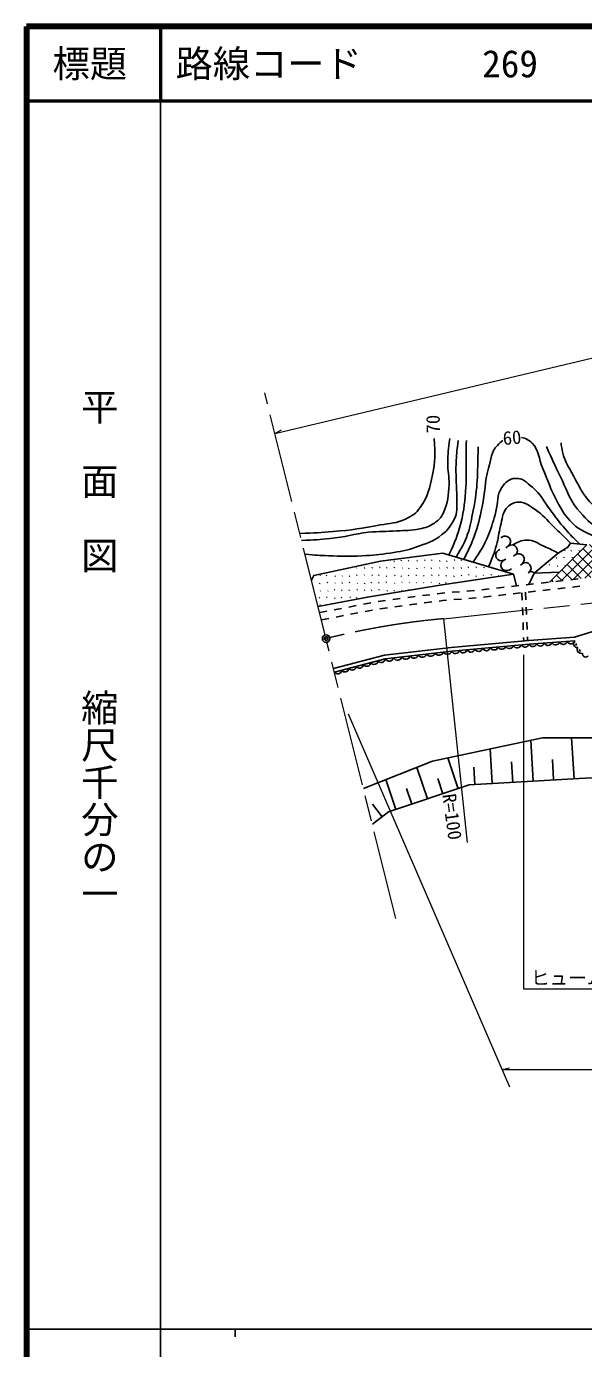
# Model space of a CAD drawing. Units: millimetres, scale not verified. Extents: x 40000 to 680000, y 20000 to 380000.
# Drawn here: x 40000 to 114736, y 202409 to 380000 of the extents above; entities that cross this region are included whole.
import ezdxf
from ezdxf.enums import TextEntityAlignment as Align

# ---------------------------------------------------------------- set-up
doc = ezdxf.new("R2010")
doc.units = ezdxf.units.MM
doc.header["$LTSCALE"] = 1000
doc.header["$PDMODE"] = 32
doc.header["$PDSIZE"] = 500
doc.linetypes.add('CHAIN', pattern=[18.5, 12, -1.5, 3.5, -1.5])
for name, color, linetype, lineweight in [('M-BGD', 7, 'Continuous', 25), ('M-BMK', 2, 'CHAIN', 13), ('M-BMK-SRVR', 3, 'Continuous', 25), ('M-STR-HTXT', 7, 'Continuous', 13), ('M-TTL', 2, 'Continuous', 140), ('M-TTL-BAND', 7, 'Continuous', 25), ('M-TTL-LINE', 7, 'Continuous', 50), ('M-TTL-TXT', 7, 'Continuous', 50)]:
    doc.layers.add(name, color=color, linetype=linetype, lineweight=lineweight)
doc.layers.add('M-OTRS', color=6, linetype='Continuous')
doc.styles.add('@ＭＳ ゴシック', font='')
doc.styles.add('ＭＳ ゴシック', font='')
doc.styles.get('@ＭＳ ゴシック').set_extended_font_data('@MS Gothic')
doc.styles.get('ＭＳ ゴシック').set_extended_font_data('MS Gothic')

msp = doc.modelspace()

# ---------------------------------------------------------------- hatches: boundary and pattern name
at = {"layer": 'M-BGD'}
h = msp.add_hatch(dxfattribs=at)
h.set_pattern_fill('USER', color=256, style=0, pattern_type=2)
h.set_pattern_definition([(45, (217178, 297838), (-707.107, 707.107), []), (135, (217178, 297838), (-707.107, -707.107), [])])
h.paths.add_polyline_path([(217178, 297838), (189068, 301984), (157444, 307550), (156734, 306998), (148917, 307274), (146491, 309627), (136572, 310769), (128352, 310790), (123083, 310711), (115168, 310387), (110182, 305362), (117749, 306215), (123473, 306649), (130224, 306767), (136660, 306530), (144398, 305504), (148622, 304872), (159400, 303017), (187169, 298123), (187083, 297631), (216421, 292338)])

# ---------------------------------------------------------------- linework, layer by layer
for p, q in [((103756, 311406), (103636, 311314)), ((103350, 309636), (103524, 309728)), ((104668, 310215), (104331, 309957)), ((105580, 309024), (105348, 308846)), ((110182, 305362), (115168, 310387)), ((112179, 309572), (112250, 309643)), ((113040, 309549), (113111, 309620)), ((114110, 309549), (114180, 309620)), ((83215, 307209), (83285, 307279)), ((84273, 307215), (84344, 307286)), ((85325, 307225), (85396, 307296)), ((86372, 307234), (86443, 307305)), ((87364, 307308), (87435, 307378)), ((88323, 307260), (88394, 307331)), ((88404, 308261), (88436, 308293)), ((89307, 308145), (89378, 308216)), ((89326, 307295), (89396, 307366)), ((90260, 308229), (90331, 308300)), ((90388, 307216), (90459, 307286)), ((91221, 308207), (91291, 308278)), ((91251, 307165), (91321, 307236)), ((92386, 308197), (92457, 308267)), ((93345, 307260), (93416, 307330)), ((93410, 308273), (93481, 308344)), ((94251, 307177), (94322, 307248)), ((94359, 308269), (94429, 308340)), ((95393, 307218), (95464, 307288)), ((95413, 308158), (95484, 308229)), ((96333, 308143), (96404, 308213)), ((96400, 307258), (96471, 307329)), ((97266, 307225), (97337, 307296)), ((97381, 308293), (97452, 308363)), ((98279, 307229), (98349, 307299)), ((98306, 308279), (98377, 308350)), ((99216, 307309), (99287, 307380)), ((100303, 307307), (100374, 307378)), ((101350, 307290), (101421, 307361)), ((102313, 307230), (102384, 307301)), ((104050, 308309), (104328, 308456)), ((106492, 307833), (106260, 307655)), ((110127, 307644), (110198, 307715)), ((111064, 308573), (111135, 308644)), ((111197, 307474), (111268, 307544)), ((112074, 308642), (112145, 308713)), ((112212, 307582), (112283, 307653)), ((113200, 308644), (113271, 308715)), ((79358, 306248), (79429, 306319)), ((80228, 306219), (80298, 306289)), ((81383, 306130), (81454, 306201)), ((82344, 306143), (82415, 306213)), ((83306, 306134), (83376, 306205)), ((84298, 306266), (84369, 306337)), ((85286, 306275), (85357, 306346)), ((86333, 306247), (86404, 306318)), ((87214, 306263), (87285, 306333)), ((88275, 306115), (88346, 306186)), ((89393, 306219), (89464, 306290)), ((90238, 306131), (90309, 306201)), ((91225, 306207), (91295, 306278)), ((92262, 306253), (92332, 306324)), ((92361, 307154), (92432, 307225)), ((93285, 306171), (93356, 306242)), ((94322, 306270), (94393, 306341)), ((95288, 306229), (95359, 306300)), ((96269, 306172), (96340, 306242)), ((97327, 306114), (97398, 306185)), ((98326, 306224), (98397, 306295)), ((99294, 306305), (99364, 306376)), ((100296, 306126), (100366, 306196)), ((101257, 306244), (101328, 306315)), ((102319, 306302), (102390, 306373)), ((103317, 306178), (103387, 306249)), ((104750, 306983), (105057, 307145)), ((105349, 306442), (105734, 304861)), ((107403, 306642), (107319, 306577)), ((108097, 306559), (107392, 305048)), ((110178, 306645), (110200, 306667)), ((111027, 305457), (112021, 305569)), ((113014, 305681), (114008, 305793)), ((79299, 305127), (79369, 305198)), ((79386, 304139), (79456, 304210)), ((80362, 305264), (80433, 305335)), ((80412, 304133), (80483, 304203)), ((81281, 304299), (81352, 304370)), ((81365, 305198), (81436, 305268)), ((82267, 304225), (82338, 304296)), ((82313, 305207), (82384, 305278)), ((83290, 304240), (83360, 304311)), ((83296, 305278), (83366, 305349)), ((84323, 304302), (84394, 304372)), ((84363, 305163), (84433, 305233)), ((85328, 304232), (85399, 304302)), ((85335, 305142), (85406, 305213)), ((86225, 305270), (86296, 305341)), ((86252, 304220), (86323, 304290)), ((87247, 305243), (87318, 305313)), ((87265, 304277), (87336, 304348)), ((88228, 305293), (88298, 305364)), ((88354, 304166), (88425, 304237)), ((89300, 304143), (89371, 304214)), ((89356, 305154), (89427, 305225)), ((90298, 304224), (90368, 304295)), ((90348, 305295), (90419, 305365)), ((91326, 304284), (91388, 304346)), ((91382, 305251), (91453, 305322)), ((92265, 305254), (92336, 305325)), ((93249, 305250), (93320, 305321)), ((94277, 305287), (94348, 305358)), ((95115, 303793), (95755, 303872)), ((95373, 305129), (95443, 305199)), ((95755, 303872), (96109, 303902)), ((96228, 305240), (96298, 305311)), ((97105, 303988), (98101, 304074)), ((97426, 305255), (97483, 305312)), ((99098, 304160), (100094, 304246)), ((101090, 304338), (102083, 304450)), ((103077, 304561), (104071, 304673)), ((103320, 303583), (104314, 303695)), ((105065, 304785), (106058, 304897)), ((105308, 303807), (106302, 303918)), ((106444, 303935), (106487, 302935)), ((106942, 303991), (106985, 302992)), ((107052, 305009), (108046, 305121)), ((107295, 304030), (108289, 304142)), ((109039, 305233), (110033, 305345)), ((109283, 304254), (110276, 304366)), ((111270, 304478), (112264, 304590)), ((113258, 304702), (114251, 304814)), ((79280, 303213), (79351, 303283)), ((79362, 302248), (79432, 302319)), ((80274, 303303), (80345, 303374)), ((81347, 303162), (81418, 303233)), ((82228, 303262), (82299, 303333)), ((83252, 302015), (84234, 302202)), ((83403, 303309), (83474, 303379)), ((84299, 303219), (84370, 303289)), ((85216, 302389), (86199, 302576)), ((87185, 302738), (88175, 302881)), ((87428, 301763), (88418, 301906)), ((89165, 303024), (90154, 303167)), ((89408, 302049), (90397, 302192)), ((91145, 303307), (92137, 303428)), ((91388, 302329), (92380, 302451)), ((93130, 303550), (94122, 303672)), ((93373, 302572), (94366, 302694)), ((95358, 302816), (95859, 302877)), ((95859, 302877), (96352, 302920)), ((97349, 303006), (98345, 303092)), ((99341, 303178), (100338, 303264)), ((101333, 303359), (102327, 303471)), ((106531, 301936), (106574, 300937)), ((107029, 301993), (107072, 300993)), ((79322, 301266), (80305, 301453)), ((79564, 300296), (80547, 300483)), ((81287, 301640), (82269, 301828)), ((81529, 300670), (82511, 300857)), ((83494, 301044), (84476, 301231)), ((85459, 301418), (86441, 301605)), ((106617, 299938), (106660, 298939)), ((107115, 299994), (107158, 298995)), ((106703, 297940), (106724, 297457)), ((107201, 297996), (107222, 297506)), ((113685, 297103), (113791, 296847)), ((114144, 296288), (114343, 296061)), ((81320, 293276), (81321, 293276)), ((113466, 278951), (113138, 284443)), ((102490, 278296), (102212, 282946)), ((107974, 278623), (107647, 284108)), ((85212, 277653), (94472, 281292)), ((97917, 277615), (96542, 281735)), ((105232, 278459), (105068, 281202)), ((110720, 278787), (110556, 281533)), ((89565, 274828), (88227, 278838)), ((93797, 276240), (92385, 280472)), ((95857, 276928), (95170, 278987)), ((100164, 278157), (100025, 280482)), ((91681, 275534), (90975, 277650)), ((87727, 273848), (86428, 275516)), ((86416, 272828), (88550, 274489))]:
    msp.add_line(p, q, dxfattribs=at)
for points in [[(78241, 305600), (78537, 306269), (87478, 308170), (95864, 309245), (105349, 306442)], [(111509, 306699), (108097, 306559), (111316, 309262), (112622, 310051), (112986, 310598), (115168, 310387)], [(105349, 306442), (95788, 305009), (90041, 304075), (85743, 303351), (79117, 302091)], [(113542, 297952), (117143, 299066), (121418, 299673), (127189, 299954), (131417, 300024), (137771, 299580), (144569, 298482), (159708, 295917), (191935, 290580), (201943, 288778), (209149, 287243), (217289, 284775), (226450, 281105), (233533, 277718), (239795, 274844), (242669, 273612), (244204, 271947), (248503, 271223), (250722, 272018), (255534, 268560), (248552, 266486), (241688, 263297), (238927, 260976)], [(81195, 293760), (88041, 295531), (97000, 296570), (107383, 297517), (113542, 297952)], [(81317, 293271), (88133, 295038), (97051, 296073), (107423, 297019), (113577, 297453)], [(81317, 293271), (88133, 295038), (97051, 296073), (107423, 297019), (113577, 297453)], [(94472, 281292), (109217, 284443), (122408, 284443), (132159, 283982), (138215, 283417), (149558, 284084), (156897, 283674), (165520, 281877), (176452, 277258), (182508, 276180), (186942, 273555), (189390, 271857), (191443, 270278), (194483, 268580), (199654, 264356), (203366, 261790), (207511, 257960)], [(88550, 274489), (99404, 278111), (115725, 279086), (130661, 278419), (139694, 277957), (151242, 278881), (164022, 277187), (173363, 272620), (183165, 269951), (188657, 267384), (195124, 263432), (196458, 261687), (200359, 258146)]]:
    msp.add_lwpolyline(points, dxfattribs=at)
for centre, radius, start, end in [((104212, 310810), 750, 307.43518, 127.43518), ((103700, 308973), 750, 117.82259, 297.82259), ((105124, 309619), 750, 307.43518, 127.43518), ((106036, 308428), 750, 307.43518, 127.43518), ((104400, 307646), 750, 117.82259, 297.82259), ((106947, 307237), 750, 307.43518, 127.43518), ((102737, 296805), 562, 207.40415, 343.024), ((103774, 296899), 562, 207.40415, 343.024), ((104811, 296994), 562, 207.40415, 343.024), ((105848, 297089), 562, 207.40415, 343.024), ((106886, 297183), 562, 207.40415, 343.024), ((107922, 297257), 553, 205.53785, 342.52897), ((108948, 297330), 553, 205.53785, 342.52897), ((109973, 297402), 553, 205.53785, 342.52897), ((110999, 297474), 553, 205.53785, 342.52897), ((112024, 297547), 553, 205.53785, 342.52897), ((113050, 297619), 553, 205.53785, 342.52897), ((113927, 297073), 516, 132.59726, 272.57209), ((87599, 295092), 536, 214.87069, 354.19915), ((88659, 295376), 625, 212.70839, 340.52217), ((89774, 295505), 625, 212.70839, 340.52217), ((90888, 295634), 625, 212.70839, 340.52217), ((92003, 295764), 625, 212.70839, 340.52217), ((93118, 295893), 625, 212.70839, 340.52217), ((94233, 296022), 625, 212.70839, 340.52217), ((95348, 296152), 625, 212.70839, 340.52217), ((96462, 296281), 625, 212.70839, 340.52217), ((97551, 296331), 562, 207.40415, 343.024), ((98588, 296426), 562, 207.40415, 343.024), ((99625, 296521), 562, 207.40415, 343.024), ((100662, 296615), 562, 207.40415, 343.024), ((101699, 296710), 562, 207.40415, 343.024), ((114431, 296319), 537, 153.66195, 289.05145), ((115017, 295708), 424, 165.83106, 326.77224), ((81757, 293578), 536, 214.87069, 354.19915), ((82731, 293830), 536, 214.87069, 354.19915), ((83704, 294083), 536, 214.87069, 354.19915), ((84678, 294335), 536, 214.87069, 354.19915), ((85652, 294588), 536, 214.87069, 354.19915), ((86626, 294840), 536, 214.87069, 354.19915)]:
    msp.add_arc(centre, radius, start, end, dxfattribs=at)
for points, knots in [([(76667, 311911), (78794, 311965), (79399, 312000), (81144, 312148), (83632, 312359), (85021, 312574), (87474, 313036), (88801, 313285), (89621, 313247), (90838, 313830), (91724, 314254), (92262, 314567), (92824, 315372), (93877, 316880), (94080, 317988), (94459, 319787), (94853, 321650), (94808, 322484), (94713, 324656)], [0, 0, 0, 0, 1, 1, 1, 2, 2, 2, 3, 3, 3, 4, 4, 4, 5, 5, 5, 6, 6, 6, 6]), ([(76905, 310956), (78719, 311018), (79243, 311054), (80733, 311206), (82771, 311414), (83872, 311832), (85909, 312051), (87369, 312207), (88199, 312134), (89664, 312230), (90881, 312310), (91583, 312253), (92773, 312518), (93576, 312697), (94068, 312804), (94732, 313290), (95310, 313714), (95643, 314021), (95936, 314674), (96557, 316058), (96629, 316968), (96691, 318484), (96737, 319627), (96512, 320265), (96520, 321409), (96529, 322678), (96599, 323144), (96797, 324647)], [0, 0, 0, 0, 1, 1, 1, 2, 2, 2, 3, 3, 3, 4, 4, 4, 5, 5, 5, 6, 6, 6, 7, 7, 7, 8, 8, 8, 9, 9, 9, 9]), ([(77363, 309120), (78863, 308979), (79281, 308952), (80514, 308896), (82255, 308818), (83235, 308806), (84976, 308896), (86477, 308975), (87322, 309032), (88807, 309270), (90155, 309487), (90935, 309570), (92217, 310041), (93654, 310569), (94550, 310790), (95745, 311746), (96572, 312408), (96951, 312926), (97427, 313872), (97845, 314704), (97718, 315302), (97754, 316232), (97777, 316825), (97721, 317157), (97707, 317750), (97670, 319310), (97567, 320187), (97661, 321745), (97722, 322770), (97753, 323133), (97918, 324361)], [0, 0, 0, 0, 1, 1, 1, 2, 2, 2, 3, 3, 3, 4, 4, 4, 5, 5, 5, 6, 6, 6, 7, 7, 7, 8, 8, 8, 9, 9, 9, 10, 10, 10, 10]), ([(96685, 309003), (97544, 310892), (97826, 311548), (98272, 313269), (98760, 315149), (98795, 316259), (98939, 318196), (99039, 319533), (98953, 320287), (98972, 321628), (98987, 322705), (98993, 323044), (99019, 324384)], [0, 0, 0, 0, 1, 1, 1, 2, 2, 2, 3, 3, 3, 4, 4, 4, 4]), ([(100607, 323520), (100485, 319531), (100587, 318255), (99930, 314970), (99680, 313720), (99610, 312994), (99182, 311793), (98732, 310528), (98446, 310061), (97646, 308719)], [0, 0, 0, 0, 1, 1, 1, 2, 2, 2, 3, 3, 3, 3]), ([(98665, 308417), (99377, 309812), (99585, 310257), (100047, 311489), (100614, 313004), (100806, 313901), (101145, 315484), (101574, 317490), (101438, 318692), (101986, 320670), (102328, 321906), (102306, 322789), (103177, 323730), (103428, 324001), (103664, 324213), (103919, 324374)], [0, 0, 0, 0, 1, 1, 1, 2, 2, 2, 3, 3, 3, 4, 4, 4, 5, 5, 5, 5]), ([(106393, 324790), (106917, 324706), (107384, 324481), (107826, 324034), (108823, 323025), (108691, 321997), (109251, 320693), (110004, 318940), (110258, 317874), (111190, 316208), (111781, 315150), (112071, 314504), (112895, 313615), (113970, 312456), (114721, 312176), (116304, 311435)], [0, 0, 0, 0, 1, 1, 1, 2, 2, 2, 3, 3, 3, 4, 4, 4, 5, 5, 5, 5]), ([(109753, 323573), (110616, 321644), (110852, 321127), (111608, 319585), (112459, 317852), (112699, 316717), (113898, 315203), (114960, 313863), (115560, 313380), (117109, 312228)], [0, 0, 0, 0, 1, 1, 1, 2, 2, 2, 3, 3, 3, 3]), ([(111727, 324086), (111736, 323783), (111766, 323676), (111806, 323415), (112053, 321795), (112656, 320992), (113425, 319546), (114087, 318299), (114443, 317574), (115320, 316466), (115929, 315696), (116417, 315394), (117175, 314769), (117711, 314326), (117900, 314179), (118581, 313678)], [0, 0, 0, 0, 1, 1, 1, 2, 2, 2, 3, 3, 3, 4, 4, 4, 5, 5, 5, 5]), ([(99925, 308045), (100980, 309662), (101367, 310195), (101991, 311718), (102475, 312901), (102642, 313605), (102978, 314837), (103320, 316093), (103047, 316991), (103767, 318075), (104241, 318787), (104730, 319245), (105583, 319299), (106588, 319362), (107100, 318759), (107873, 318114), (109004, 317172), (109295, 316312), (110203, 315153), (111022, 314107), (111410, 313461), (112295, 312469), (113021, 311655), (113297, 311379), (114252, 310476)], [0, 0, 0, 0, 1, 1, 1, 2, 2, 2, 3, 3, 3, 4, 4, 4, 5, 5, 5, 6, 6, 6, 7, 7, 7, 8, 8, 8, 8]), ([(112986, 310598), (111901, 311683), (111615, 311968), (110716, 312824), (109759, 313734), (109323, 314376), (108229, 315114), (107456, 315635), (106989, 316112), (106057, 316101), (105312, 316092), (104832, 315808), (104359, 315232), (103754, 314493), (103863, 313825), (103609, 312903), (103338, 311914), (103331, 311325), (103057, 310337), (102733, 309173), (102553, 308767), (102000, 307432)], [0, 0, 0, 0, 1, 1, 1, 2, 2, 2, 3, 3, 3, 4, 4, 4, 5, 5, 5, 6, 6, 6, 7, 7, 7, 7]), ([(105264, 310356), (105946, 310766), (106355, 310967), (107123, 311008), (108073, 311059), (108538, 310553), (109413, 310179), (110171, 309854), (110431, 309724), (111316, 309262)], [0, 0, 0, 0, 1, 1, 1, 2, 2, 2, 3, 3, 3, 3]), ([(107557, 306801), (107677, 306797), (107731, 306792), (107833, 306752), (107952, 306705), (107997, 306657), (108097, 306559)], [0, 0, 0, 0, 1, 1, 1, 2, 2, 2, 2])]:
    msp.add_open_spline(points, degree=3, knots=knots, dxfattribs=at)
at = {"layer": 'M-BMK'}
for p, q in [((80073, 298255), (71958, 330789)), ((95964, 300444), (119897, 302979)), ((89571, 260178), (80316, 297285))]:
    msp.add_line(p, q, dxfattribs=at)
msp.add_arc((105240, 197896), 102966, 95.16883, 103.79981, dxfattribs=at)
at = {"layer": 'M-BMK-SRVR'}
msp.add_circle((80194, 297770), 500, dxfattribs=at)
at = {"layer": 'M-OTRS'}
msp.add_point((80194, 297770), dxfattribs=at)
at = {"layer": 'M-STR-HTXT'}
for p, q in [((73322, 325320), (74237, 325795)), ((95964, 300444), (99146, 270403)), ((83145, 287654), (104805, 237576)), ((103805, 239887), (104805, 240137)), ((103805, 239887), (236272, 239887))]:
    msp.add_line(p, q, dxfattribs=at)
for points in [[(73322, 325320), (118626, 336111), (331186, 337667)], [(106668, 295606), (106668, 250728), (136775, 250728)]]:
    msp.add_lwpolyline(points, dxfattribs=at)
at = {"layer": 'M-TTL'}
for p, q in [((40000, 380000), (40000, 20000)), ((680000, 380000), (40000, 380000))]:
    msp.add_line(p, q, dxfattribs=at)
at = {"layer": 'M-TTL-BAND'}
for p, q in [((58000, 370000), (58000, 20000)), ((40000, 205000), (579000, 205000)), ((68000, 205000), (68000, 204000))]:
    msp.add_line(p, q, dxfattribs=at)
at = {"layer": 'M-TTL-LINE'}
for p, q in [((58000, 380000), (58000, 370000)), ((40000, 370000), (680000, 370000))]:
    msp.add_line(p, q, dxfattribs=at)

# ---------------------------------------------------------------- texts
at = {"layer": 'M-BGD', "style": 'ＭＳ ゴシック'}
for s, rotation, p in [('70', 91.023, (94548, 326583)), ('60', 4.695, (105139, 324781))]:
    msp.add_text(s, height=1833, rotation=rotation, dxfattribs=at).set_placement(p, align=Align.MIDDLE_CENTER)
at = {"layer": 'M-STR-HTXT', "style": 'ＭＳ ゴシック'}
msp.add_text('R=100', height=1833, rotation=277.651, dxfattribs=at).set_placement((97118, 273848), align=Align.MIDDLE_CENTER)
msp.add_text('ヒューム管\u3000φ600  L=6.8', height=1833, dxfattribs=at).set_placement((122357, 250728), align=Align.BOTTOM_CENTER)
at = {"layer": 'M-TTL-BAND', "style": '@ＭＳ ゴシック'}
for s, p in [('平  面  図', (49777, 306475)), ('縮尺千分の一', (49777, 261030))]:
    msp.add_text(s, height=3666, rotation=270, dxfattribs=at).set_placement(p, align=Align.MIDDLE_RIGHT)
at = {"layer": 'M-TTL-TXT', "style": 'ＭＳ ゴシック'}
msp.add_text('標題', height=3666, dxfattribs=at).set_placement((48500, 375000), align=Align.MIDDLE_CENTER)
for s, p in [('路線コード', (60000, 375000)), ('269', (101142, 375000))]:
    msp.add_text(s, height=3666, dxfattribs=at).set_placement(p, align=Align.MIDDLE_LEFT)

doc.saveas('drawing.dxf')
